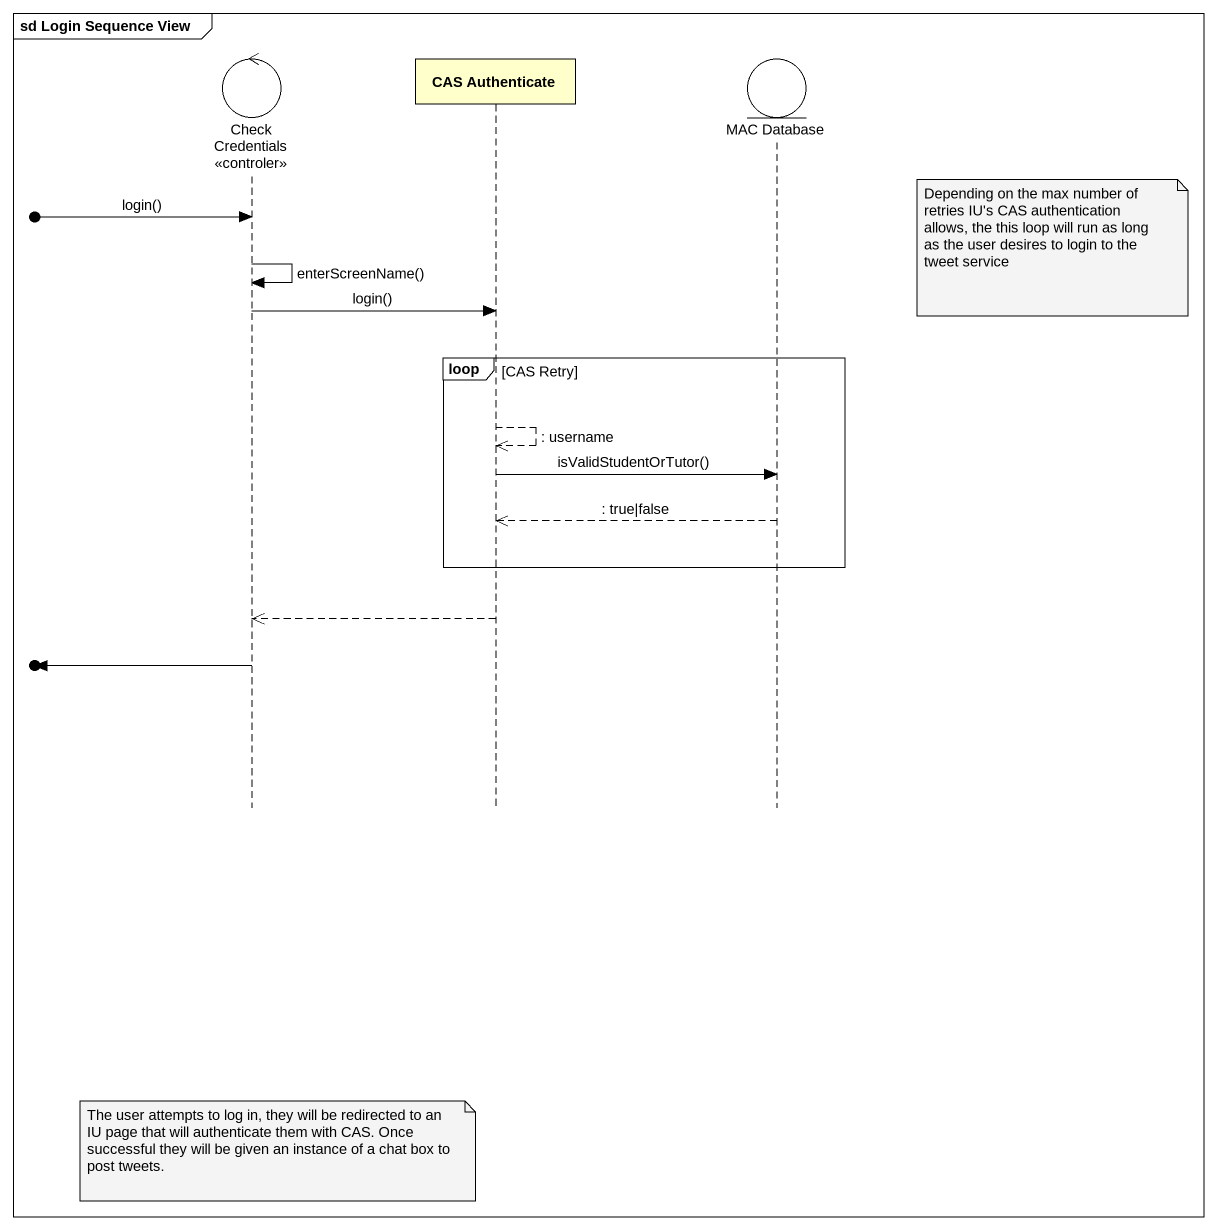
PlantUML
@startuml
mainframe sd Login Sequence View
hide footbox
control "Check Credentials <<controler>>" as Check_Credentials_controler
participant "CAS Authenticate" as CAS_Authenticate
entity "MAC Database" as MAC_Database

[o-> Check_Credentials_controler : login()
note right of MAC_Database : Depending on the max number of retries IU's CAS authentication allows, the this loop will run as long as the user desires to login to the tweet service
Check_Credentials_controler -> Check_Credentials_controler : enterScreenName()
Check_Credentials_controler -> CAS_Authenticate : login()
loop CAS Retry
  CAS_Authenticate -->> CAS_Authenticate : : username
  CAS_Authenticate -> MAC_Database : isValidStudentOrTutor()
  MAC_Database -->> CAS_Authenticate : : true|false
end
CAS_Authenticate -->> Check_Credentials_controler
[o<- Check_Credentials_controler
note over Check_Credentials_controler : The user attempts to log in, they will be redirected to an IU page that will authenticate them with CAS. Once successful they will be given an instance of a chat box to post tweets.
@enduml
